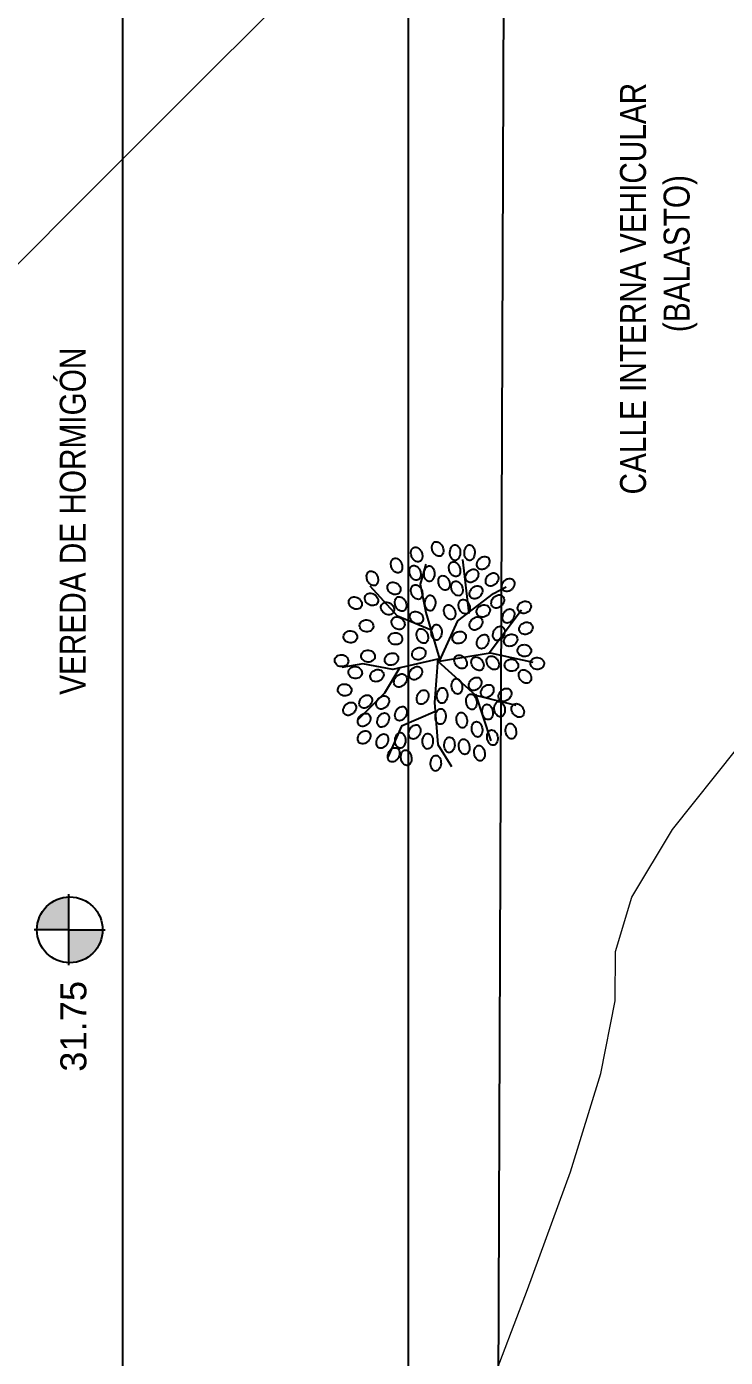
# Model space of a CAD drawing. Header units: inches. Extents: x 203 to 1065, y -1127 to 921.
# Drawn here: x 761.65 to 775.1, y 699.6 to 725.21 of the extents above; entities that cross this region are included whole.
import ezdxf

# ---------------------------------------------------------------- set-up
doc = ezdxf.new("R2010")
doc.units = ezdxf.units.IN
doc.header["$MEASUREMENT"] = 0
doc.header["$PDMODE"] = 35
for name, color, linetype in [('calle', 3, 'Continuous'), ('COTAS', 7, 'Continuous'), ('CURVAS', 32, 'Continuous'), ('Vegetación', 102, 'Continuous')]:
    doc.layers.add(name, color=color, linetype=linetype)
doc.styles.add('COVINFUNSAN', font='arial.ttf', dxfattribs={"height": 0.5})
doc.styles.add('TECHNICLITE', font='techl___.ttf')
doc.dimstyles.new('1-100', dxfattribs={"dimscale": 0, "dimtxt": 0.09, "dimasz": 0.03, "dimexe": 0.12, "dimexo": 0.2, "dimgap": 0.005, "dimtad": 3, "dimzin": 0, "dimdsep": 46, "dimtxsty": 'TECHNICLITE', "dimblk1": 'COTA', "dimblk2": 'COTA', "dimsah": 1, "dimcen": 2.5, "dimse1": 1, "dimse2": 1, "dimclrd": 7, "dimclre": 7, "dimclrt": 7, "dimadec": 0, "dimazin": 0, "dimtfac": 1, "dimtdec": 6, "dimtmove": 2, "dimatfit": 3, "dimldrblk": 'COTA', "dimfxl": 1, "dimtolj": 1, "dimtzin": 0, "dimarcsym": 0})

# ---------------------------------------------------------------- blocks, each defined once
blk = doc.blocks.new('RB31')
for points in [[(-0.0332, 0.4465, 0.124565), (-0.0243, 0.4435, 0.105746), (-0.0134, 0.445, 0.086824), (-0.0035, 0.4507, 0.076963), (0.0051, 0.4604, 0.076963), (0.0103, 0.4721, 0.086824), (0.0113, 0.4835, 0.105746), (0.0081, 0.4941, 0.124565), (0.0016, 0.5009, 0.124565), (-0.0073, 0.5039, 0.105746), (-0.0182, 0.5024, 0.086824), (-0.0281, 0.4967, 0.076963), (-0.0366, 0.4871, 0.076963), (-0.0419, 0.4753, 0.086824), (-0.0429, 0.4639, 0.105746), (-0.0397, 0.4534, 0.124565)], [(-0.2034, 0.3982, 0.124565), (-0.2004, 0.4072, 0.105746), (-0.2019, 0.4181, 0.086824), (-0.2076, 0.428, 0.076963), (-0.2173, 0.4365, 0.076963), (-0.229, 0.4417, 0.086824), (-0.2404, 0.4427, 0.105746), (-0.251, 0.4395, 0.124565), (-0.2578, 0.4331, 0.124565), (-0.2608, 0.4242, 0.105746), (-0.2593, 0.4132, 0.086824), (-0.2536, 0.4033, 0.076963), (-0.244, 0.3948, 0.076963), (-0.2322, 0.3896, 0.086824), (-0.2208, 0.3886, 0.105746), (-0.2103, 0.3918, 0.124565)], [(-0.1644, 0.4265, 0.124565), (-0.1555, 0.4293, 0.105746), (-0.1475, 0.437, 0.086824), (-0.1428, 0.4474, 0.076963), (-0.1416, 0.4602, 0.076963), (-0.1443, 0.4728, 0.086824), (-0.1502, 0.4826, 0.105746), (-0.159, 0.4892, 0.124565), (-0.1682, 0.491, 0.124565), (-0.1772, 0.4882, 0.105746), (-0.1851, 0.4805, 0.086824), (-0.1898, 0.4701, 0.076963), (-0.191, 0.4573, 0.076963), (-0.1883, 0.4447, 0.086824), (-0.1825, 0.4349, 0.105746), (-0.1737, 0.4282, 0.124565)], [(-0.0961, 0.4265, 0.124565), (-0.0871, 0.4293, 0.105746), (-0.0792, 0.437, 0.086824), (-0.0745, 0.4474, 0.076963), (-0.0733, 0.4602, 0.076963), (-0.076, 0.4728, 0.086824), (-0.0818, 0.4826, 0.105746), (-0.0906, 0.4892, 0.124565), (-0.0999, 0.491, 0.124565), (-0.1088, 0.4882, 0.105746), (-0.1168, 0.4805, 0.086824), (-0.1215, 0.4701, 0.076963), (-0.1227, 0.4573, 0.076963), (-0.12, 0.4447, 0.086824), (-0.1141, 0.4349, 0.105746), (-0.1053, 0.4282, 0.124565)], [(0.0655, 0.4237, 0.124565), (0.0744, 0.4207, 0.105746), (0.0853, 0.4222, 0.086824), (0.0952, 0.4279, 0.076963), (0.1038, 0.4376, 0.076963), (0.109, 0.4494, 0.086824), (0.11, 0.4607, 0.105746), (0.1068, 0.4713, 0.124565), (0.1003, 0.4782, 0.124565), (0.0914, 0.4811, 0.105746), (0.0805, 0.4796, 0.086824), (0.0706, 0.4739, 0.076963), (0.0621, 0.4643, 0.076963), (0.0569, 0.4525, 0.086824), (0.0558, 0.4411, 0.105746), (0.059, 0.4306, 0.124565)], [(-0.1503, 0.3451, 0.124565), (-0.1473, 0.354, 0.105746), (-0.1488, 0.3649, 0.086824), (-0.1545, 0.3748, 0.076963), (-0.1641, 0.3833, 0.076963), (-0.1759, 0.3885, 0.086824), (-0.1873, 0.3896, 0.105746), (-0.1978, 0.3864, 0.124565), (-0.2047, 0.3799, 0.124565), (-0.2077, 0.371, 0.105746), (-0.2062, 0.3601, 0.086824), (-0.2005, 0.3502, 0.076963), (-0.1908, 0.3416, 0.076963), (-0.1791, 0.3364, 0.086824), (-0.1677, 0.3354, 0.105746), (-0.1571, 0.3386, 0.124565)], [(-0.1129, 0.3629, 0.124565), (-0.104, 0.36, 0.105746), (-0.0931, 0.3615, 0.086824), (-0.0832, 0.3672, 0.076963), (-0.0747, 0.3768, 0.076963), (-0.0695, 0.3886, 0.086824), (-0.0684, 0.4, 0.105746), (-0.0717, 0.4105, 0.124565), (-0.0781, 0.4174, 0.124565), (-0.087, 0.4204, 0.105746), (-0.0979, 0.4189, 0.086824), (-0.1079, 0.4132, 0.076963), (-0.1164, 0.4035, 0.076963), (-0.1216, 0.3917, 0.086824), (-0.1226, 0.3804, 0.105746), (-0.1194, 0.3698, 0.124565)], [(0.0254, 0.3391, 0.124565), (0.0344, 0.342, 0.105746), (0.0423, 0.3496, 0.086824), (0.047, 0.36, 0.076963), (0.0482, 0.3728, 0.076963), (0.0455, 0.3854, 0.086824), (0.0396, 0.3952, 0.105746), (0.0308, 0.4019, 0.124565), (0.0216, 0.4037, 0.124565), (0.0126, 0.4008, 0.105746), (0.0047, 0.3932, 0.086824), (0, 0.3827, 0.076963), (-0.0012, 0.3699, 0.076963), (0.0015, 0.3573, 0.086824), (0.0074, 0.3475, 0.105746), (0.0162, 0.3409, 0.124565)], [(0.0731, 0.3478, 0.124565), (0.082, 0.3448, 0.105746), (0.0929, 0.3463, 0.086824), (0.1028, 0.352, 0.076963), (0.1113, 0.3616, 0.076963), (0.1166, 0.3734, 0.086824), (0.1176, 0.3848, 0.105746), (0.1144, 0.3953, 0.124565), (0.1079, 0.4022, 0.124565), (0.099, 0.4052, 0.105746), (0.0881, 0.4037, 0.086824), (0.0782, 0.398, 0.076963), (0.0696, 0.3883, 0.076963), (0.0644, 0.3766, 0.086824), (0.0634, 0.3652, 0.105746), (0.0666, 0.3546, 0.124565)], [(0.1604, 0.3781, 0.124565), (0.1693, 0.3752, 0.105746), (0.1802, 0.3767, 0.086824), (0.1901, 0.3824, 0.076963), (0.1987, 0.392, 0.076963), (0.2039, 0.4038, 0.086824), (0.2049, 0.4152, 0.105746), (0.2017, 0.4257, 0.124565), (0.1952, 0.4326, 0.124565), (0.1863, 0.4356, 0.105746), (0.1754, 0.4341, 0.086824), (0.1655, 0.4284, 0.076963), (0.157, 0.4187, 0.076963), (0.1518, 0.4069, 0.086824), (0.1507, 0.3956, 0.105746), (0.1539, 0.385, 0.124565)], [(-0.3211, 0.3071, 0.124565), (-0.3181, 0.316, 0.105746), (-0.3196, 0.3269, 0.086824), (-0.3253, 0.3368, 0.076963), (-0.335, 0.3454, 0.076963), (-0.3467, 0.3506, 0.086824), (-0.3581, 0.3516, 0.105746), (-0.3687, 0.3484, 0.124565), (-0.3755, 0.3419, 0.124565), (-0.3785, 0.333, 0.105746), (-0.377, 0.3221, 0.086824), (-0.3713, 0.3122, 0.076963), (-0.3617, 0.3037, 0.076963), (-0.3499, 0.2985, 0.086824), (-0.3385, 0.2974, 0.105746), (-0.3279, 0.3006, 0.124565)], [(-0.2452, 0.3299, 0.124565), (-0.2422, 0.3388, 0.105746), (-0.2437, 0.3497, 0.086824), (-0.2494, 0.3596, 0.076963), (-0.259, 0.3682, 0.076963), (-0.2708, 0.3734, 0.086824), (-0.2822, 0.3744, 0.105746), (-0.2927, 0.3712, 0.124565), (-0.2996, 0.3647, 0.124565), (-0.3026, 0.3558, 0.105746), (-0.3011, 0.3449, 0.086824), (-0.2954, 0.335, 0.076963), (-0.2857, 0.3264, 0.076963), (-0.274, 0.3212, 0.086824), (-0.2626, 0.3202, 0.105746), (-0.252, 0.3234, 0.124565)], [(-0.1243, 0.2832, 0.124565), (-0.1154, 0.2802, 0.105746), (-0.1045, 0.2817, 0.086824), (-0.0946, 0.2874, 0.076963), (-0.0861, 0.2971, 0.076963), (-0.0809, 0.3088, 0.086824), (-0.0798, 0.3202, 0.105746), (-0.083, 0.3308, 0.124565), (-0.0895, 0.3376, 0.124565), (-0.0984, 0.3406, 0.105746), (-0.1093, 0.3391, 0.086824), (-0.1192, 0.3334, 0.076963), (-0.1278, 0.3238, 0.076963), (-0.133, 0.312, 0.086824), (-0.134, 0.3006, 0.105746), (-0.1308, 0.29, 0.124565)], [(-0.0636, 0.306, 0.124565), (-0.0547, 0.303, 0.105746), (-0.0437, 0.3045, 0.086824), (-0.0338, 0.3102, 0.076963), (-0.0253, 0.3198, 0.076963), (-0.0201, 0.3316, 0.086824), (-0.0191, 0.343, 0.105746), (-0.0223, 0.3536, 0.124565), (-0.0287, 0.3604, 0.124565), (-0.0377, 0.3634, 0.105746), (-0.0486, 0.3619, 0.086824), (-0.0585, 0.3562, 0.076963), (-0.067, 0.3465, 0.076963), (-0.0722, 0.3348, 0.086824), (-0.0732, 0.3234, 0.105746), (-0.07, 0.3128, 0.124565)], [(0.1598, 0.2988, 0.124565), (0.1653, 0.2911, 0.105746), (0.175, 0.2859, 0.086824), (0.1864, 0.2847, 0.076963), (0.1989, 0.2875, 0.076963), (0.2101, 0.2939, 0.086824), (0.2176, 0.3026, 0.105746), (0.2212, 0.313, 0.124565), (0.22, 0.3223, 0.124565), (0.2146, 0.33, 0.105746), (0.2048, 0.3352, 0.086824), (0.1935, 0.3364, 0.076963), (0.1809, 0.3336, 0.076963), (0.1698, 0.3271, 0.086824), (0.1623, 0.3185, 0.105746), (0.1586, 0.3081, 0.124565)], [(0.2743, 0.325, 0.124565), (0.2832, 0.322, 0.105746), (0.2941, 0.3235, 0.086824), (0.304, 0.3292, 0.076963), (0.3126, 0.3388, 0.076963), (0.3178, 0.3506, 0.086824), (0.3188, 0.362, 0.105746), (0.3156, 0.3725, 0.124565), (0.3091, 0.3794, 0.124565), (0.3002, 0.3824, 0.105746), (0.2893, 0.3809, 0.086824), (0.2794, 0.3752, 0.076963), (0.2708, 0.3655, 0.076963), (0.2656, 0.3538, 0.086824), (0.2646, 0.3424, 0.105746), (0.2678, 0.3318, 0.124565)], [(-0.2717, 0.2387, 0.124565), (-0.2688, 0.2476, 0.105746), (-0.2703, 0.2586, 0.086824), (-0.276, 0.2685, 0.076963), (-0.2856, 0.277, 0.076963), (-0.2974, 0.2822, 0.086824), (-0.3088, 0.2832, 0.105746), (-0.3193, 0.28, 0.124565), (-0.3262, 0.2736, 0.124565), (-0.3292, 0.2647, 0.105746), (-0.3276, 0.2537, 0.086824), (-0.322, 0.2438, 0.076963), (-0.3123, 0.2353, 0.076963), (-0.3005, 0.2301, 0.086824), (-0.2891, 0.2291, 0.105746), (-0.2786, 0.2323, 0.124565)], [(-0.1692, 0.2767, 0.124565), (-0.1663, 0.2856, 0.105746), (-0.1678, 0.2965, 0.086824), (-0.1735, 0.3065, 0.076963), (-0.1831, 0.315, 0.076963), (-0.1949, 0.3202, 0.086824), (-0.2063, 0.3212, 0.105746), (-0.2168, 0.318, 0.124565), (-0.2237, 0.3116, 0.124565), (-0.2267, 0.3026, 0.105746), (-0.2251, 0.2917, 0.086824), (-0.2195, 0.2818, 0.076963), (-0.2098, 0.2733, 0.076963), (-0.198, 0.2681, 0.086824), (-0.1867, 0.2671, 0.105746), (-0.1761, 0.2703, 0.124565)], [(0.0216, 0.2176, 0.124565), (0.0306, 0.2204, 0.105746), (0.0385, 0.2281, 0.086824), (0.0432, 0.2385, 0.076963), (0.0444, 0.2513, 0.076963), (0.0417, 0.2639, 0.086824), (0.0358, 0.2737, 0.105746), (0.027, 0.2803, 0.124565), (0.0178, 0.2821, 0.124565), (0.0088, 0.2793, 0.105746), (0.0009, 0.2716, 0.086824), (-0.0038, 0.2612, 0.076963), (-0.005, 0.2484, 0.076963), (-0.0023, 0.2358, 0.086824), (0.0036, 0.226, 0.105746), (0.0124, 0.2193, 0.124565)], [(0.0655, 0.268, 0.124565), (0.0744, 0.265, 0.105746), (0.0853, 0.2665, 0.086824), (0.0952, 0.2722, 0.076963), (0.1038, 0.2819, 0.076963), (0.109, 0.2936, 0.086824), (0.11, 0.305, 0.105746), (0.1068, 0.3156, 0.124565), (0.1003, 0.3224, 0.124565), (0.0914, 0.3254, 0.105746), (0.0805, 0.3239, 0.086824), (0.0706, 0.3182, 0.076963), (0.0621, 0.3086, 0.076963), (0.0569, 0.2968, 0.086824), (0.0558, 0.2854, 0.105746), (0.059, 0.2749, 0.124565)], [(0.1414, 0.2186, 0.124565), (0.1503, 0.2156, 0.105746), (0.1612, 0.2171, 0.086824), (0.1712, 0.2228, 0.076963), (0.1797, 0.2325, 0.076963), (0.1849, 0.2443, 0.086824), (0.1859, 0.2556, 0.105746), (0.1827, 0.2662, 0.124565), (0.1763, 0.2731, 0.124565), (0.1673, 0.276, 0.105746), (0.1564, 0.2745, 0.086824), (0.1465, 0.2688, 0.076963), (0.138, 0.2592, 0.076963), (0.1328, 0.2474, 0.086824), (0.1318, 0.236, 0.105746), (0.135, 0.2255, 0.124565)], [(0.2661, 0.2532, 0.124565), (0.2716, 0.2455, 0.105746), (0.2813, 0.2403, 0.086824), (0.2927, 0.2391, 0.076963), (0.3052, 0.2419, 0.076963), (0.3164, 0.2484, 0.086824), (0.3239, 0.257, 0.105746), (0.3275, 0.2674, 0.124565), (0.3263, 0.2767, 0.124565), (0.3208, 0.2844, 0.105746), (0.3111, 0.2896, 0.086824), (0.2998, 0.2908, 0.076963), (0.2872, 0.288, 0.076963), (0.2761, 0.2815, 0.086824), (0.2686, 0.2729, 0.105746), (0.2649, 0.2625, 0.124565)], [(-0.3932, 0.2239, 0.124565), (-0.3931, 0.2333, 0.105746), (-0.3979, 0.2432, 0.086824), (-0.4064, 0.2509, 0.076963), (-0.4182, 0.256, 0.076963), (-0.431, 0.2573, 0.086824), (-0.4422, 0.2548, 0.105746), (-0.4512, 0.2485, 0.124565), (-0.4557, 0.2402, 0.124565), (-0.4558, 0.2308, 0.105746), (-0.451, 0.2209, 0.086824), (-0.4425, 0.2132, 0.076963), (-0.4307, 0.2081, 0.076963), (-0.4179, 0.2068, 0.086824), (-0.4068, 0.2094, 0.105746), (-0.3977, 0.2157, 0.124565)], [(-0.3292, 0.171, 0.124565), (-0.3236, 0.1786, 0.105746), (-0.3217, 0.1895, 0.086824), (-0.324, 0.2007, 0.076963), (-0.3306, 0.2117, 0.076963), (-0.3402, 0.2203, 0.086824), (-0.3507, 0.2248, 0.105746), (-0.3617, 0.225, 0.124565), (-0.3702, 0.221, 0.124565), (-0.3758, 0.2135, 0.105746), (-0.3778, 0.2026, 0.086824), (-0.3754, 0.1914, 0.076963), (-0.3689, 0.1803, 0.076963), (-0.3593, 0.1717, 0.086824), (-0.3488, 0.1673, 0.105746), (-0.3377, 0.167, 0.124565)], [(-0.1996, 0.2087, 0.124565), (-0.1995, 0.2181, 0.105746), (-0.2043, 0.228, 0.086824), (-0.2128, 0.2357, 0.076963), (-0.2246, 0.2408, 0.076963), (-0.2374, 0.2421, 0.086824), (-0.2485, 0.2396, 0.105746), (-0.2576, 0.2333, 0.124565), (-0.2621, 0.225, 0.124565), (-0.2622, 0.2156, 0.105746), (-0.2574, 0.2057, 0.086824), (-0.2489, 0.198, 0.076963), (-0.2371, 0.1929, 0.076963), (-0.2243, 0.1916, 0.086824), (-0.2132, 0.1942, 0.105746), (-0.2041, 0.2005, 0.124565)], [(-0.1585, 0.2072, 0.124565), (-0.1496, 0.2043, 0.105746), (-0.1387, 0.2058, 0.086824), (-0.1287, 0.2114, 0.076963), (-0.1202, 0.2211, 0.076963), (-0.115, 0.2329, 0.086824), (-0.114, 0.2443, 0.105746), (-0.1172, 0.2548, 0.124565), (-0.1236, 0.2617, 0.124565), (-0.1326, 0.2646, 0.105746), (-0.1435, 0.2631, 0.086824), (-0.1534, 0.2574, 0.076963), (-0.1619, 0.2478, 0.076963), (-0.1671, 0.236, 0.086824), (-0.1681, 0.2246, 0.105746), (-0.1649, 0.2141, 0.124565)], [(-0.0902, 0.1844, 0.124565), (-0.0812, 0.1815, 0.105746), (-0.0703, 0.183, 0.086824), (-0.0604, 0.1887, 0.076963), (-0.0519, 0.1983, 0.076963), (-0.0467, 0.2101, 0.086824), (-0.0457, 0.2215, 0.105746), (-0.0489, 0.232, 0.124565), (-0.0553, 0.2389, 0.124565), (-0.0642, 0.2419, 0.105746), (-0.0752, 0.2403, 0.086824), (-0.0851, 0.2347, 0.076963), (-0.0936, 0.225, 0.076963), (-0.0988, 0.2132, 0.086824), (-0.0998, 0.2018, 0.105746), (-0.0966, 0.1913, 0.124565)], [(0.1902, 0.2152, 0.124565), (0.1957, 0.2075, 0.105746), (0.2054, 0.2023, 0.086824), (0.2167, 0.2011, 0.076963), (0.2293, 0.2039, 0.076963), (0.2404, 0.2104, 0.086824), (0.248, 0.219, 0.105746), (0.2516, 0.2294, 0.124565), (0.2504, 0.2387, 0.124565), (0.2449, 0.2464, 0.105746), (0.2352, 0.2516, 0.086824), (0.2238, 0.2528, 0.076963), (0.2113, 0.25, 0.076963), (0.2001, 0.2436, 0.086824), (0.1926, 0.2349, 0.105746), (0.189, 0.2245, 0.124565)], [(0.342, 0.238, 0.124565), (0.3475, 0.2303, 0.105746), (0.3572, 0.2251, 0.086824), (0.3686, 0.2239, 0.076963), (0.3812, 0.2267, 0.076963), (0.3923, 0.2332, 0.086824), (0.3998, 0.2418, 0.105746), (0.4034, 0.2522, 0.124565), (0.4022, 0.2615, 0.124565), (0.3968, 0.2692, 0.105746), (0.387, 0.2744, 0.086824), (0.3757, 0.2756, 0.076963), (0.3631, 0.2728, 0.076963), (0.352, 0.2663, 0.086824), (0.3445, 0.2577, 0.105746), (0.3409, 0.2473, 0.124565)], [(-0.4008, 0.1365, 0.124565), (-0.4007, 0.146, 0.105746), (-0.4055, 0.1559, 0.086824), (-0.414, 0.1636, 0.076963), (-0.4258, 0.1687, 0.076963), (-0.4386, 0.17, 0.086824), (-0.4497, 0.1674, 0.105746), (-0.4588, 0.1611, 0.124565), (-0.4633, 0.1529, 0.124565), (-0.4634, 0.1435, 0.105746), (-0.4586, 0.1335, 0.086824), (-0.4501, 0.1259, 0.076963), (-0.4383, 0.1208, 0.076963), (-0.4255, 0.1194, 0.086824), (-0.4144, 0.122, 0.105746), (-0.4053, 0.1283, 0.124565)], [(-0.1692, 0.1476, 0.124565), (-0.1663, 0.1565, 0.105746), (-0.1678, 0.1674, 0.086824), (-0.1735, 0.1773, 0.076963), (-0.1831, 0.1858, 0.076963), (-0.1949, 0.191, 0.086824), (-0.2063, 0.1921, 0.105746), (-0.2168, 0.1889, 0.124565), (-0.2237, 0.1824, 0.124565), (-0.2267, 0.1735, 0.105746), (-0.2251, 0.1626, 0.086824), (-0.2195, 0.1527, 0.076963), (-0.2098, 0.1441, 0.076963), (-0.198, 0.1389, 0.086824), (-0.1867, 0.1379, 0.105746), (-0.1761, 0.1411, 0.124565)], [(0.0535, 0.1772, 0.124565), (0.059, 0.1696, 0.105746), (0.0687, 0.1644, 0.086824), (0.0801, 0.1631, 0.076963), (0.0926, 0.1659, 0.076963), (0.1038, 0.1724, 0.086824), (0.1113, 0.181, 0.105746), (0.1149, 0.1914, 0.124565), (0.1137, 0.2008, 0.124565), (0.1083, 0.2084, 0.105746), (0.0985, 0.2136, 0.086824), (0.0872, 0.2148, 0.076963), (0.0746, 0.212, 0.076963), (0.0635, 0.2056, 0.086824), (0.056, 0.197, 0.105746), (0.0524, 0.1865, 0.124565)], [(0.1408, 0.1544, 0.124565), (0.1463, 0.1468, 0.105746), (0.156, 0.1416, 0.086824), (0.1674, 0.1403, 0.076963), (0.18, 0.1431, 0.076963), (0.1911, 0.1496, 0.086824), (0.1986, 0.1582, 0.105746), (0.2022, 0.1686, 0.124565), (0.201, 0.178, 0.124565), (0.1956, 0.1856, 0.105746), (0.1858, 0.1908, 0.086824), (0.1745, 0.1921, 0.076963), (0.1619, 0.1893, 0.076963), (0.1508, 0.1828, 0.086824), (0.1433, 0.1742, 0.105746), (0.1397, 0.1638, 0.124565)], [(0.2873, 0.1531, 0.124565), (0.2902, 0.1441, 0.105746), (0.2978, 0.1362, 0.086824), (0.3082, 0.1315, 0.076963), (0.3211, 0.1303, 0.076963), (0.3336, 0.133, 0.086824), (0.3435, 0.1388, 0.105746), (0.3501, 0.1476, 0.124565), (0.3519, 0.1569, 0.124565), (0.349, 0.1658, 0.105746), (0.3414, 0.1738, 0.086824), (0.331, 0.1785, 0.076963), (0.3182, 0.1797, 0.076963), (0.3056, 0.177, 0.086824), (0.2958, 0.1711, 0.105746), (0.2891, 0.1623, 0.124565)], [(-0.3287, 0.0872, 0.124565), (-0.3286, 0.0966, 0.105746), (-0.3334, 0.1065, 0.086824), (-0.3419, 0.1142, 0.076963), (-0.3537, 0.1193, 0.076963), (-0.3665, 0.1206, 0.086824), (-0.3776, 0.1181, 0.105746), (-0.3867, 0.1117, 0.124565), (-0.3912, 0.1035, 0.124565), (-0.3913, 0.0941, 0.105746), (-0.3865, 0.0842, 0.086824), (-0.378, 0.0765, 0.076963), (-0.3662, 0.0714, 0.076963), (-0.3534, 0.0701, 0.086824), (-0.3422, 0.0726, 0.105746), (-0.3332, 0.0789, 0.124565)], [(-0.2837, 0.0989, 0.124565), (-0.2781, 0.1064, 0.105746), (-0.2761, 0.1173, 0.086824), (-0.2785, 0.1285, 0.076963), (-0.285, 0.1396, 0.076963), (-0.2946, 0.1482, 0.086824), (-0.3051, 0.1526, 0.105746), (-0.3162, 0.1529, 0.124565), (-0.3247, 0.1489, 0.124565), (-0.3303, 0.1413, 0.105746), (-0.3322, 0.1304, 0.086824), (-0.3299, 0.1192, 0.076963), (-0.3233, 0.1082, 0.076963), (-0.3137, 0.0996, 0.086824), (-0.3032, 0.0951, 0.105746), (-0.2922, 0.0949, 0.124565)], [(-0.2077, 0.0647, 0.124565), (-0.2022, 0.0723, 0.105746), (-0.2002, 0.0831, 0.086824), (-0.2026, 0.0943, 0.076963), (-0.2091, 0.1054, 0.076963), (-0.2187, 0.114, 0.086824), (-0.2292, 0.1185, 0.105746), (-0.2402, 0.1187, 0.124565), (-0.2487, 0.1147, 0.124565), (-0.2543, 0.1071, 0.105746), (-0.2563, 0.0962, 0.086824), (-0.2539, 0.0851, 0.076963), (-0.2474, 0.074, 0.076963), (-0.2378, 0.0654, 0.086824), (-0.2273, 0.0609, 0.105746), (-0.2163, 0.0607, 0.124565)], [(-0.0857, 0.0986, 0.124565), (-0.0856, 0.108, 0.105746), (-0.0904, 0.1179, 0.086824), (-0.0989, 0.1256, 0.076963), (-0.1107, 0.1307, 0.076963), (-0.1235, 0.132, 0.086824), (-0.1347, 0.1294, 0.105746), (-0.1437, 0.1231, 0.124565), (-0.1482, 0.1149, 0.124565), (-0.1483, 0.1055, 0.105746), (-0.1435, 0.0956, 0.086824), (-0.135, 0.0879, 0.076963), (-0.1232, 0.0828, 0.076963), (-0.1104, 0.0815, 0.086824), (-0.0993, 0.084, 0.105746), (-0.0902, 0.0903, 0.124565)], [(-0.0088, 0.096, 0.124565), (0.0002, 0.0989, 0.105746), (0.0081, 0.1065, 0.086824), (0.0128, 0.1169, 0.076963), (0.014, 0.1298, 0.076963), (0.0113, 0.1423, 0.086824), (0.0055, 0.1522, 0.105746), (-0.0033, 0.1588, 0.124565), (-0.0126, 0.1606, 0.124565), (-0.0215, 0.1577, 0.105746), (-0.0295, 0.1501, 0.086824), (-0.0342, 0.1397, 0.076963), (-0.0354, 0.1269, 0.076963), (-0.0327, 0.1143, 0.086824), (-0.0268, 0.1045, 0.105746), (-0.018, 0.0978, 0.124565)], [(0.0389, 0.0857, 0.124565), (0.0478, 0.0827, 0.105746), (0.0588, 0.0842, 0.086824), (0.0687, 0.0899, 0.076963), (0.0772, 0.0996, 0.076963), (0.0824, 0.1113, 0.086824), (0.0834, 0.1227, 0.105746), (0.0802, 0.1333, 0.124565), (0.0738, 0.1401, 0.124565), (0.0648, 0.1431, 0.105746), (0.0539, 0.1416, 0.086824), (0.044, 0.1359, 0.076963), (0.0355, 0.1263, 0.076963), (0.0303, 0.1145, 0.086824), (0.0293, 0.1031, 0.105746), (0.0325, 0.0925, 0.124565)], [(0.1507, 0.0999, 0.124565), (0.1535, 0.0909, 0.105746), (0.1612, 0.083, 0.086824), (0.1716, 0.0783, 0.076963), (0.1844, 0.0771, 0.076963), (0.197, 0.0798, 0.086824), (0.2068, 0.0857, 0.105746), (0.2134, 0.0945, 0.124565), (0.2152, 0.1037, 0.124565), (0.2124, 0.1127, 0.105746), (0.2047, 0.1206, 0.086824), (0.1943, 0.1253, 0.076963), (0.1815, 0.1265, 0.076963), (0.1689, 0.1238, 0.086824), (0.1591, 0.1179, 0.105746), (0.1524, 0.1091, 0.124565)], [(0.3633, 0.1075, 0.124565), (0.3661, 0.0985, 0.105746), (0.3737, 0.0906, 0.086824), (0.3842, 0.0859, 0.076963), (0.397, 0.0847, 0.076963), (0.4096, 0.0874, 0.086824), (0.4194, 0.0933, 0.105746), (0.426, 0.1021, 0.124565), (0.4278, 0.1113, 0.124565), (0.425, 0.1203, 0.105746), (0.4173, 0.1282, 0.086824), (0.4069, 0.1329, 0.076963), (0.3941, 0.1341, 0.076963), (0.3815, 0.1314, 0.086824), (0.3717, 0.1255, 0.105746), (0.365, 0.1167, 0.124565)], [(-0.3922, 0.0543, 0.124565), (-0.395, 0.0633, 0.105746), (-0.4027, 0.0712, 0.086824), (-0.4131, 0.0759, 0.076963), (-0.4259, 0.0771, 0.076963), (-0.4385, 0.0744, 0.086824), (-0.4483, 0.0686, 0.105746), (-0.455, 0.0598, 0.124565), (-0.4567, 0.0505, 0.124565), (-0.4539, 0.0416, 0.105746), (-0.4462, 0.0336, 0.086824), (-0.4358, 0.0289, 0.076963), (-0.423, 0.0277, 0.076963), (-0.4104, 0.0304, 0.086824), (-0.4006, 0.0363, 0.105746), (-0.394, 0.0451, 0.124565)], [(0.0416, 0.0481, 0.124565), (0.0415, 0.0387, 0.105746), (0.0463, 0.0287, 0.086824), (0.0548, 0.0211, 0.076963), (0.0666, 0.0159, 0.076963), (0.0794, 0.0146, 0.086824), (0.0906, 0.0172, 0.105746), (0.0996, 0.0235, 0.124565), (0.1041, 0.0317, 0.124565), (0.1042, 0.0411, 0.105746), (0.0994, 0.0511, 0.086824), (0.0909, 0.0587, 0.076963), (0.0791, 0.0639, 0.076963), (0.0663, 0.0652, 0.086824), (0.0552, 0.0626, 0.105746), (0.0461, 0.0563, 0.124565)], [(-0.4529, 0.0012, 0.124565), (-0.4558, 0.0101, 0.105746), (-0.4634, 0.0181, 0.086824), (-0.4738, 0.0228, 0.076963), (-0.4866, 0.024, 0.076963), (-0.4992, 0.0213, 0.086824), (-0.509, 0.0154, 0.105746), (-0.5157, 0.0066, 0.124565), (-0.5175, -0.0026, 0.124565), (-0.5146, -0.0116, 0.105746), (-0.507, -0.0196, 0.086824), (-0.4966, -0.0242, 0.076963), (-0.4837, -0.0255, 0.076963), (-0.4712, -0.0228, 0.086824), (-0.4613, -0.0169, 0.105746), (-0.4547, -0.0081, 0.124565)], [(-0.3314, -0.0064, 0.124565), (-0.3343, 0.0025, 0.105746), (-0.3419, 0.0105, 0.086824), (-0.3524, 0.0152, 0.076963), (-0.3652, 0.0164, 0.076963), (-0.3778, 0.0137, 0.086824), (-0.3876, 0.0078, 0.105746), (-0.3942, -0.001, 0.124565), (-0.396, -0.0102, 0.124565), (-0.3931, -0.0192, 0.105746), (-0.3855, -0.0272, 0.086824), (-0.3751, -0.0318, 0.076963), (-0.3623, -0.0331, 0.076963), (-0.3497, -0.0303, 0.086824), (-0.3399, -0.0245, 0.105746), (-0.3332, -0.0157, 0.124565)], [(-0.2507, 0.0224, 0.124565), (-0.2583, 0.028, 0.105746), (-0.2692, 0.0299, 0.086824), (-0.2804, 0.0276, 0.076963), (-0.2914, 0.0211, 0.076963), (-0.3, 0.0115, 0.086824), (-0.3045, 0.0009, 0.105746), (-0.3047, -0.0101, 0.124565), (-0.3007, -0.0186, 0.124565), (-0.2932, -0.0242, 0.105746), (-0.2823, -0.0261, 0.086824), (-0.2711, -0.0238, 0.076963), (-0.26, -0.0172, 0.076963), (-0.2514, -0.0076, 0.086824), (-0.247, 0.0029, 0.105746), (-0.2467, 0.0139, 0.124565)], [(-0.1786, 0.0186, 0.124565), (-0.1862, 0.0242, 0.105746), (-0.197, 0.0261, 0.086824), (-0.2082, 0.0238, 0.076963), (-0.2193, 0.0173, 0.076963), (-0.2279, 0.0077, 0.086824), (-0.2324, -0.0028, 0.105746), (-0.2326, -0.0139, 0.124565), (-0.2286, -0.0224, 0.124565), (-0.221, -0.028, 0.105746), (-0.2102, -0.0299, 0.086824), (-0.199, -0.0276, 0.076963), (-0.1879, -0.021, 0.076963), (-0.1793, -0.0114, 0.086824), (-0.1748, -0.0009, 0.105746), (-0.1746, 0.0101, 0.124565)], [(-0.0989, 0.0262, 0.124565), (-0.1065, 0.0318, 0.105746), (-0.1173, 0.0337, 0.086824), (-0.1285, 0.0314, 0.076963), (-0.1396, 0.0249, 0.076963), (-0.1482, 0.0153, 0.086824), (-0.1527, 0.0047, 0.105746), (-0.1529, -0.0063, 0.124565), (-0.1489, -0.0148, 0.124565), (-0.1413, -0.0204, 0.105746), (-0.1305, -0.0223, 0.086824), (-0.1193, -0.02, 0.076963), (-0.1082, -0.0134, 0.076963), (-0.0996, -0.0038, 0.086824), (-0.0951, 0.0067, 0.105746), (-0.0949, 0.0177, 0.124565)], [(0.1707, 0.0253, 0.124565), (0.1706, 0.0159, 0.105746), (0.1754, 0.0059, 0.086824), (0.1839, -0.0017, 0.076963), (0.1957, -0.0068, 0.076963), (0.2085, -0.0082, 0.086824), (0.2196, -0.0056, 0.105746), (0.2287, 0.0007, 0.124565), (0.2332, 0.0089, 0.124565), (0.2333, 0.0184, 0.105746), (0.2285, 0.0283, 0.086824), (0.22, 0.0359, 0.076963), (0.2082, 0.0411, 0.076963), (0.1954, 0.0424, 0.086824), (0.1842, 0.0398, 0.105746), (0.1752, 0.0335, 0.124565)], [(0.2797, 0.0277, 0.124565), (0.2826, 0.0188, 0.105746), (0.2902, 0.0108, 0.086824), (0.3007, 0.0061, 0.076963), (0.3135, 0.0049, 0.076963), (0.3261, 0.0076, 0.086824), (0.3359, 0.0135, 0.105746), (0.3425, 0.0223, 0.124565), (0.3443, 0.0315, 0.124565), (0.3414, 0.0405, 0.105746), (0.3338, 0.0485, 0.086824), (0.3234, 0.0531, 0.076963), (0.3106, 0.0544, 0.076963), (0.298, 0.0516, 0.086824), (0.2882, 0.0458, 0.105746), (0.2815, 0.037, 0.124565)], [(0.405, 0.0087, 0.124565), (0.4079, -0.0002, 0.105746), (0.4155, -0.0082, 0.086824), (0.4259, -0.0129, 0.076963), (0.4387, -0.0141, 0.076963), (0.4513, -0.0114, 0.086824), (0.4611, -0.0055, 0.105746), (0.4678, 0.0033, 0.124565), (0.4696, 0.0125, 0.124565), (0.4667, 0.0215, 0.105746), (0.4591, 0.0295, 0.086824), (0.4487, 0.0341, 0.076963), (0.4358, 0.0354, 0.076963), (0.4233, 0.0327, 0.086824), (0.4134, 0.0268, 0.105746), (0.4068, 0.018, 0.124565)], [(-0.4026, -0.0346, 0.124565), (-0.4102, -0.029, 0.105746), (-0.421, -0.027, 0.086824), (-0.4322, -0.0294, 0.076963), (-0.4433, -0.0359, 0.076963), (-0.4519, -0.0455, 0.086824), (-0.4564, -0.056, 0.105746), (-0.4566, -0.0671, 0.124565), (-0.4526, -0.0756, 0.124565), (-0.445, -0.0811, 0.105746), (-0.4342, -0.0831, 0.086824), (-0.423, -0.0807, 0.076963), (-0.4119, -0.0742, 0.076963), (-0.4033, -0.0646, 0.086824), (-0.3988, -0.0541, 0.105746), (-0.3986, -0.0431, 0.124565)], [(0.0606, -0.0237, 0.124565), (0.0576, -0.0326, 0.105746), (0.0591, -0.0436, 0.086824), (0.0648, -0.0535, 0.076963), (0.0745, -0.062, 0.076963), (0.0862, -0.0672, 0.086824), (0.0976, -0.0682, 0.105746), (0.1082, -0.065, 0.124565), (0.115, -0.0586, 0.124565), (0.118, -0.0497, 0.105746), (0.1165, -0.0387, 0.086824), (0.1108, -0.0288, 0.076963), (0.1012, -0.0203, 0.076963), (0.0894, -0.0151, 0.086824), (0.078, -0.0141, 0.105746), (0.0675, -0.0173, 0.124565)], [(0.1327, -0.0541, 0.124565), (0.1297, -0.063, 0.105746), (0.1313, -0.074, 0.086824), (0.1369, -0.0839, 0.076963), (0.1466, -0.0924, 0.076963), (0.1584, -0.0976, 0.086824), (0.1698, -0.0986, 0.105746), (0.1803, -0.0954, 0.124565), (0.1872, -0.089, 0.124565), (0.1901, -0.08, 0.105746), (0.1886, -0.0691, 0.086824), (0.1829, -0.0592, 0.076963), (0.1733, -0.0507, 0.076963), (0.1615, -0.0455, 0.086824), (0.1501, -0.0445, 0.105746), (0.1396, -0.0477, 0.124565)], [(0.239, -0.0431, 0.124565), (0.2389, -0.0525, 0.105746), (0.2437, -0.0624, 0.086824), (0.2522, -0.0701, 0.076963), (0.264, -0.0752, 0.076963), (0.2768, -0.0765, 0.086824), (0.288, -0.074, 0.105746), (0.297, -0.0677, 0.124565), (0.3015, -0.0594, 0.124565), (0.3016, -0.05, 0.105746), (0.2968, -0.0401, 0.086824), (0.2883, -0.0324, 0.076963), (0.2765, -0.0273, 0.076963), (0.2637, -0.026, 0.086824), (0.2526, -0.0285, 0.105746), (0.2435, -0.0349, 0.124565)], [(0.3405, -0.0406, 0.124565), (0.3433, -0.0496, 0.105746), (0.351, -0.0575, 0.086824), (0.3614, -0.0622, 0.076963), (0.3742, -0.0634, 0.076963), (0.3868, -0.0607, 0.086824), (0.3966, -0.0549, 0.105746), (0.4033, -0.0461, 0.124565), (0.405, -0.0368, 0.124565), (0.4022, -0.0279, 0.105746), (0.3945, -0.0199, 0.086824), (0.3841, -0.0152, 0.076963), (0.3713, -0.014, 0.076963), (0.3587, -0.0167, 0.086824), (0.3489, -0.0226, 0.105746), (0.3423, -0.0314, 0.124565)], [(-0.3059, -0.1487, 0.124565), (-0.3029, -0.1398, 0.105746), (-0.3044, -0.1288, 0.086824), (-0.3101, -0.1189, 0.076963), (-0.3198, -0.1104, 0.076963), (-0.3315, -0.1052, 0.086824), (-0.3429, -0.1042, 0.105746), (-0.3535, -0.1074, 0.124565), (-0.3603, -0.1138, 0.124565), (-0.3633, -0.1228, 0.105746), (-0.3618, -0.1337, 0.086824), (-0.3561, -0.1436, 0.076963), (-0.3465, -0.1521, 0.076963), (-0.3347, -0.1573, 0.086824), (-0.3233, -0.1583, 0.105746), (-0.3128, -0.1551, 0.124565)], [(-0.2224, -0.1335, 0.124565), (-0.2194, -0.1246, 0.105746), (-0.2209, -0.1136, 0.086824), (-0.2266, -0.1037, 0.076963), (-0.2363, -0.0952, 0.076963), (-0.248, -0.09, 0.086824), (-0.2594, -0.089, 0.105746), (-0.27, -0.0922, 0.124565), (-0.2768, -0.0986, 0.124565), (-0.2798, -0.1076, 0.105746), (-0.2783, -0.1185, 0.086824), (-0.2726, -0.1284, 0.076963), (-0.263, -0.1369, 0.076963), (-0.2512, -0.1421, 0.086824), (-0.2398, -0.1431, 0.105746), (-0.2292, -0.1399, 0.124565)], [(-0.1654, -0.1031, 0.124565), (-0.1625, -0.0942, 0.105746), (-0.164, -0.0833, 0.086824), (-0.1697, -0.0734, 0.076963), (-0.1793, -0.0648, 0.076963), (-0.1911, -0.0596, 0.086824), (-0.2025, -0.0586, 0.105746), (-0.213, -0.0618, 0.124565), (-0.2199, -0.0683, 0.124565), (-0.2229, -0.0772, 0.105746), (-0.2214, -0.0881, 0.086824), (-0.2157, -0.098, 0.076963), (-0.206, -0.1065, 0.076963), (-0.1942, -0.1117, 0.086824), (-0.1829, -0.1128, 0.105746), (-0.1723, -0.1095, 0.124565)], [(-0.0986, -0.0644, 0.124565), (-0.108, -0.0643, 0.105746), (-0.1179, -0.0691, 0.086824), (-0.1256, -0.0776, 0.076963), (-0.1307, -0.0894, 0.076963), (-0.132, -0.1022, 0.086824), (-0.1294, -0.1133, 0.105746), (-0.1231, -0.1224, 0.124565), (-0.1149, -0.1269, 0.124565), (-0.1055, -0.127, 0.105746), (-0.0956, -0.1222, 0.086824), (-0.0879, -0.1137, 0.076963), (-0.0828, -0.1019, 0.076963), (-0.0815, -0.0891, 0.086824), (-0.084, -0.0779, 0.105746), (-0.0903, -0.0689, 0.124565)], [(-0.0391, -0.1013, 0.124565), (-0.0481, -0.1042, 0.105746), (-0.0561, -0.1118, 0.086824), (-0.0607, -0.1222, 0.076963), (-0.0619, -0.1351, 0.076963), (-0.0592, -0.1476, 0.086824), (-0.0534, -0.1574, 0.105746), (-0.0446, -0.1641, 0.124565), (-0.0353, -0.1659, 0.124565), (-0.0264, -0.163, 0.105746), (-0.0184, -0.1554, 0.086824), (-0.0137, -0.145, 0.076963), (-0.0125, -0.1321, 0.076963), (-0.0152, -0.1196, 0.086824), (-0.0211, -0.1098, 0.105746), (-0.0299, -0.1031, 0.124565)], [(0.3898, -0.1128, 0.124565), (0.3927, -0.1218, 0.105746), (0.4003, -0.1297, 0.086824), (0.4107, -0.1344, 0.076963), (0.4236, -0.1356, 0.076963), (0.4361, -0.1329, 0.086824), (0.446, -0.127, 0.105746), (0.4526, -0.1182, 0.124565), (0.4544, -0.109, 0.124565), (0.4515, -0.1, 0.105746), (0.4439, -0.0921, 0.086824), (0.4335, -0.0874, 0.076963), (0.4207, -0.0862, 0.076963), (0.4081, -0.0889, 0.086824), (0.3983, -0.0948, 0.105746), (0.3916, -0.1036, 0.124565)], [(-0.2998, -0.1593, 0.124565), (-0.3092, -0.1592, 0.105746), (-0.3191, -0.164, 0.086824), (-0.3268, -0.1725, 0.076963), (-0.3319, -0.1843, 0.076963), (-0.3332, -0.1971, 0.086824), (-0.3306, -0.2083, 0.105746), (-0.3243, -0.2173, 0.124565), (-0.3161, -0.2219, 0.124565), (-0.3067, -0.2219, 0.105746), (-0.2968, -0.2171, 0.086824), (-0.2891, -0.2086, 0.076963), (-0.284, -0.1968, 0.076963), (-0.2827, -0.184, 0.086824), (-0.2852, -0.1729, 0.105746), (-0.2915, -0.1638, 0.124565)], [(-0.1669, -0.1289, 0.124565), (-0.1763, -0.1289, 0.105746), (-0.1862, -0.1337, 0.086824), (-0.1939, -0.1421, 0.076963), (-0.199, -0.1539, 0.076963), (-0.2003, -0.1667, 0.086824), (-0.1978, -0.1779, 0.105746), (-0.1915, -0.1869, 0.124565), (-0.1832, -0.1915, 0.124565), (-0.1738, -0.1915, 0.105746), (-0.1639, -0.1867, 0.086824), (-0.1562, -0.1783, 0.076963), (-0.1511, -0.1665, 0.076963), (-0.1498, -0.1536, 0.086824), (-0.1523, -0.1425, 0.105746), (-0.1586, -0.1335, 0.124565)], [(0.0346, -0.1156, 0.124565), (0.029, -0.1231, 0.105746), (0.027, -0.134, 0.086824), (0.0294, -0.1452, 0.076963), (0.0359, -0.1563, 0.076963), (0.0455, -0.1648, 0.086824), (0.056, -0.1693, 0.105746), (0.0671, -0.1695, 0.124565), (0.0756, -0.1655, 0.124565), (0.0812, -0.158, 0.105746), (0.0831, -0.1471, 0.086824), (0.0808, -0.1359, 0.076963), (0.0742, -0.1248, 0.076963), (0.0646, -0.1163, 0.086824), (0.0541, -0.1118, 0.105746), (0.0431, -0.1116, 0.124565)], [(0.2162, -0.1453, 0.124565), (0.2133, -0.1542, 0.105746), (0.2148, -0.1651, 0.086824), (0.2205, -0.175, 0.076963), (0.2301, -0.1835, 0.076963), (0.2419, -0.1887, 0.086824), (0.2533, -0.1898, 0.105746), (0.2638, -0.1866, 0.124565), (0.2707, -0.1801, 0.124565), (0.2737, -0.1712, 0.105746), (0.2722, -0.1603, 0.086824), (0.2665, -0.1504, 0.076963), (0.2568, -0.1418, 0.076963), (0.245, -0.1366, 0.086824), (0.2337, -0.1356, 0.105746), (0.2231, -0.1388, 0.124565)], [(0.296, -0.1415, 0.124565), (0.293, -0.1504, 0.105746), (0.2945, -0.1613, 0.086824), (0.3002, -0.1712, 0.076963), (0.3098, -0.1797, 0.076963), (0.3216, -0.1849, 0.086824), (0.333, -0.186, 0.105746), (0.3435, -0.1828, 0.124565), (0.3504, -0.1763, 0.124565), (0.3534, -0.1674, 0.105746), (0.3519, -0.1565, 0.086824), (0.3462, -0.1466, 0.076963), (0.3365, -0.138, 0.076963), (0.3248, -0.1328, 0.086824), (0.3134, -0.1318, 0.105746), (0.3028, -0.135, 0.124565)], [(0.3719, -0.1718, 0.124565), (0.3689, -0.1808, 0.105746), (0.3704, -0.1917, 0.086824), (0.3761, -0.2016, 0.076963), (0.3858, -0.2101, 0.076963), (0.3975, -0.2153, 0.086824), (0.4089, -0.2163, 0.105746), (0.4195, -0.2131, 0.124565), (0.4263, -0.2067, 0.124565), (0.4293, -0.1978, 0.105746), (0.4278, -0.1869, 0.086824), (0.4221, -0.1769, 0.076963), (0.4125, -0.1684, 0.076963), (0.4007, -0.1632, 0.086824), (0.3893, -0.1622, 0.105746), (0.3787, -0.1654, 0.124565)], [(-0.3684, -0.1751, 0.124565), (-0.376, -0.1695, 0.105746), (-0.3869, -0.1676, 0.086824), (-0.398, -0.1699, 0.076963), (-0.4091, -0.1764, 0.076963), (-0.4177, -0.186, 0.086824), (-0.4222, -0.1966, 0.105746), (-0.4224, -0.2076, 0.124565), (-0.4184, -0.2161, 0.124565), (-0.4108, -0.2217, 0.105746), (-0.4, -0.2236, 0.086824), (-0.3888, -0.2213, 0.076963), (-0.3777, -0.2147, 0.076963), (-0.3691, -0.2051, 0.086824), (-0.3646, -0.1946, 0.105746), (-0.3644, -0.1836, 0.124565)], [(-0.2428, -0.1707, 0.124565), (-0.2522, -0.1706, 0.105746), (-0.2621, -0.1754, 0.086824), (-0.2698, -0.1839, 0.076963), (-0.2749, -0.1957, 0.076963), (-0.2762, -0.2085, 0.086824), (-0.2737, -0.2197, 0.105746), (-0.2674, -0.2287, 0.124565), (-0.2591, -0.2333, 0.124565), (-0.2497, -0.2333, 0.105746), (-0.2398, -0.2285, 0.086824), (-0.2321, -0.22, 0.076963), (-0.227, -0.2082, 0.076963), (-0.2257, -0.1954, 0.086824), (-0.2283, -0.1843, 0.105746), (-0.2346, -0.1752, 0.124565)], [(-0.1213, -0.2049, 0.124565), (-0.1307, -0.2048, 0.105746), (-0.1407, -0.2096, 0.086824), (-0.1483, -0.2181, 0.076963), (-0.1535, -0.2299, 0.076963), (-0.1548, -0.2427, 0.086824), (-0.1522, -0.2539, 0.105746), (-0.1459, -0.2629, 0.124565), (-0.1377, -0.2674, 0.124565), (-0.1283, -0.2675, 0.105746), (-0.1183, -0.2627, 0.086824), (-0.1107, -0.2542, 0.076963), (-0.1055, -0.2424, 0.076963), (-0.1042, -0.2296, 0.086824), (-0.1068, -0.2185, 0.105746), (-0.1131, -0.2094, 0.124565)], [(-0.0315, -0.1887, 0.124565), (-0.0405, -0.1915, 0.105746), (-0.0485, -0.1992, 0.086824), (-0.0531, -0.2096, 0.076963), (-0.0544, -0.2224, 0.076963), (-0.0516, -0.235, 0.086824), (-0.0458, -0.2448, 0.105746), (-0.037, -0.2515, 0.124565), (-0.0277, -0.2532, 0.124565), (-0.0188, -0.2504, 0.105746), (-0.0108, -0.2427, 0.086824), (-0.0061, -0.2323, 0.076963), (-0.0049, -0.2195, 0.076963), (-0.0076, -0.2069, 0.086824), (-0.0135, -0.1971, 0.105746), (-0.0223, -0.1905, 0.124565)], [(0.1371, -0.1839, 0.124565), (0.1315, -0.1915, 0.105746), (0.1295, -0.2024, 0.086824), (0.1319, -0.2135, 0.076963), (0.1384, -0.2246, 0.076963), (0.148, -0.2332, 0.086824), (0.1585, -0.2377, 0.105746), (0.1696, -0.2379, 0.124565), (0.1781, -0.2339, 0.124565), (0.1836, -0.2263, 0.105746), (0.1856, -0.2155, 0.086824), (0.1832, -0.2043, 0.076963), (0.1767, -0.1932, 0.076963), (0.1671, -0.1846, 0.086824), (0.1566, -0.1801, 0.105746), (0.1456, -0.1799, 0.124565)], [(0.2206, -0.2105, 0.124565), (0.215, -0.2181, 0.105746), (0.213, -0.2289, 0.086824), (0.2154, -0.2401, 0.076963), (0.2219, -0.2512, 0.076963), (0.2315, -0.2598, 0.086824), (0.242, -0.2643, 0.105746), (0.2531, -0.2645, 0.124565), (0.2616, -0.2605, 0.124565), (0.2672, -0.2529, 0.105746), (0.2691, -0.2421, 0.086824), (0.2668, -0.2309, 0.076963), (0.2602, -0.2198, 0.076963), (0.2506, -0.2112, 0.086824), (0.2401, -0.2067, 0.105746), (0.2291, -0.2065, 0.124565)], [(0.3036, -0.2174, 0.124565), (0.3006, -0.2263, 0.105746), (0.3021, -0.2373, 0.086824), (0.3078, -0.2472, 0.076963), (0.3174, -0.2557, 0.076963), (0.3292, -0.2609, 0.086824), (0.3406, -0.2619, 0.105746), (0.3511, -0.2587, 0.124565), (0.358, -0.2523, 0.124565), (0.361, -0.2434, 0.105746), (0.3595, -0.2324, 0.086824), (0.3538, -0.2225, 0.076963), (0.3441, -0.214, 0.076963), (0.3324, -0.2088, 0.086824), (0.321, -0.2078, 0.105746), (0.3104, -0.211, 0.124565)], [(-0.3529, -0.2505, 0.124565), (-0.3623, -0.2504, 0.105746), (-0.3722, -0.2552, 0.086824), (-0.3799, -0.2637, 0.076963), (-0.385, -0.2755, 0.076963), (-0.3863, -0.2883, 0.086824), (-0.3838, -0.2994, 0.105746), (-0.3775, -0.3085, 0.124565), (-0.3692, -0.313, 0.124565), (-0.3598, -0.3131, 0.105746), (-0.3499, -0.3083, 0.086824), (-0.3422, -0.2998, 0.076963), (-0.3371, -0.288, 0.076963), (-0.3358, -0.2752, 0.086824), (-0.3384, -0.264, 0.105746), (-0.3447, -0.255, 0.124565)], [(-0.1935, -0.2429, 0.124565), (-0.2029, -0.2428, 0.105746), (-0.2128, -0.2476, 0.086824), (-0.2205, -0.2561, 0.076963), (-0.2256, -0.2679, 0.076963), (-0.2269, -0.2807, 0.086824), (-0.2243, -0.2918, 0.105746), (-0.218, -0.3009, 0.124565), (-0.2098, -0.3054, 0.124565), (-0.2004, -0.3055, 0.105746), (-0.1905, -0.3007, 0.086824), (-0.1828, -0.2922, 0.076963), (-0.1777, -0.2804, 0.076963), (-0.1764, -0.2676, 0.086824), (-0.1789, -0.2564, 0.105746), (-0.1852, -0.2474, 0.124565)], [(0.0725, -0.2599, 0.124565), (0.0669, -0.2675, 0.105746), (0.065, -0.2783, 0.086824), (0.0673, -0.2895, 0.076963), (0.0739, -0.3006, 0.076963), (0.0835, -0.3092, 0.086824), (0.094, -0.3137, 0.105746), (0.105, -0.3139, 0.124565), (0.1135, -0.3099, 0.124565), (0.1191, -0.3023, 0.105746), (0.1211, -0.2914, 0.086824), (0.1187, -0.2803, 0.076963), (0.1122, -0.2692, 0.076963), (0.1026, -0.2606, 0.086824), (0.0921, -0.2561, 0.105746), (0.081, -0.2559, 0.124565)], [(-0.2656, -0.277, 0.124565), (-0.275, -0.277, 0.105746), (-0.2849, -0.2818, 0.086824), (-0.2926, -0.2903, 0.076963), (-0.2977, -0.3021, 0.076963), (-0.299, -0.3149, 0.086824), (-0.2965, -0.326, 0.105746), (-0.2902, -0.3351, 0.124565), (-0.2819, -0.3396, 0.124565), (-0.2725, -0.3397, 0.105746), (-0.2626, -0.3349, 0.086824), (-0.2549, -0.3264, 0.076963), (-0.2498, -0.3146, 0.076963), (-0.2485, -0.3018, 0.086824), (-0.251, -0.2906, 0.105746), (-0.2574, -0.2816, 0.124565)], [(-0.1327, -0.315, 0.124565), (-0.1421, -0.315, 0.105746), (-0.1521, -0.3198, 0.086824), (-0.1597, -0.3282, 0.076963), (-0.1648, -0.3401, 0.076963), (-0.1662, -0.3529, 0.086824), (-0.1636, -0.364, 0.105746), (-0.1573, -0.373, 0.124565), (-0.1491, -0.3776, 0.124565), (-0.1396, -0.3777, 0.105746), (-0.1297, -0.3728, 0.086824), (-0.122, -0.3644, 0.076963), (-0.1169, -0.3526, 0.076963), (-0.1156, -0.3398, 0.086824), (-0.1182, -0.3286, 0.105746), (-0.1245, -0.3196, 0.124565)], [(-0.0733, -0.3064, 0.124565), (-0.0823, -0.3093, 0.105746), (-0.0902, -0.3169, 0.086824), (-0.0949, -0.3273, 0.076963), (-0.0961, -0.3402, 0.076963), (-0.0934, -0.3527, 0.086824), (-0.0875, -0.3625, 0.105746), (-0.0787, -0.3692, 0.124565), (-0.0695, -0.371, 0.124565), (-0.0605, -0.3681, 0.105746), (-0.0526, -0.3605, 0.086824), (-0.0479, -0.3501, 0.076963), (-0.0467, -0.3372, 0.076963), (-0.0494, -0.3247, 0.086824), (-0.0553, -0.3149, 0.105746), (-0.0641, -0.3082, 0.124565)], [(0.0292, -0.2912, 0.124565), (0.0202, -0.2941, 0.105746), (0.0123, -0.3017, 0.086824), (0.0076, -0.3121, 0.076963), (0.0064, -0.325, 0.076963), (0.0091, -0.3375, 0.086824), (0.015, -0.3474, 0.105746), (0.0238, -0.354, 0.124565), (0.033, -0.3558, 0.124565), (0.042, -0.3529, 0.105746), (0.0499, -0.3453, 0.086824), (0.0546, -0.3349, 0.076963), (0.0558, -0.3221, 0.076963), (0.0531, -0.3095, 0.086824), (0.0472, -0.2997, 0.105746), (0.0384, -0.293, 0.124565)], [(0.1583, -0.2874, 0.124565), (0.1493, -0.2903, 0.105746), (0.1414, -0.2979, 0.086824), (0.1367, -0.3083, 0.076963), (0.1355, -0.3212, 0.076963), (0.1382, -0.3337, 0.086824), (0.144, -0.3436, 0.105746), (0.1528, -0.3502, 0.124565), (0.1621, -0.352, 0.124565), (0.171, -0.3491, 0.105746), (0.179, -0.3415, 0.086824), (0.1837, -0.3311, 0.076963), (0.1849, -0.3183, 0.076963), (0.1822, -0.3057, 0.086824), (0.1763, -0.2959, 0.105746), (0.1675, -0.2892, 0.124565)], [(0.2244, -0.2979, 0.124565), (0.2188, -0.3054, 0.105746), (0.2168, -0.3163, 0.086824), (0.2192, -0.3275, 0.076963), (0.2257, -0.3386, 0.076963), (0.2353, -0.3472, 0.086824), (0.2458, -0.3516, 0.105746), (0.2569, -0.3519, 0.124565), (0.2654, -0.3479, 0.124565), (0.271, -0.3403, 0.105746), (0.2729, -0.3294, 0.086824), (0.2706, -0.3182, 0.076963), (0.264, -0.3072, 0.076963), (0.2544, -0.2986, 0.086824), (0.2439, -0.2941, 0.105746), (0.2329, -0.2939, 0.124565)], [(0.3036, -0.2896, 0.124565), (0.3006, -0.2985, 0.105746), (0.3021, -0.3094, 0.086824), (0.3078, -0.3193, 0.076963), (0.3174, -0.3279, 0.076963), (0.3292, -0.3331, 0.086824), (0.3406, -0.3341, 0.105746), (0.3511, -0.3309, 0.124565), (0.358, -0.3244, 0.124565), (0.361, -0.3155, 0.105746), (0.3595, -0.3046, 0.086824), (0.3538, -0.2947, 0.076963), (0.3441, -0.2862, 0.076963), (0.3324, -0.281, 0.086824), (0.321, -0.2799, 0.105746), (0.3104, -0.2832, 0.124565)], [(-0.2049, -0.3416, 0.124565), (-0.2143, -0.3415, 0.105746), (-0.2242, -0.3464, 0.086824), (-0.2319, -0.3548, 0.076963), (-0.237, -0.3666, 0.076963), (-0.2383, -0.3794, 0.086824), (-0.2357, -0.3906, 0.105746), (-0.2294, -0.3996, 0.124565), (-0.2212, -0.4042, 0.124565), (-0.2118, -0.4042, 0.105746), (-0.2018, -0.3994, 0.086824), (-0.1942, -0.391, 0.076963), (-0.1891, -0.3791, 0.076963), (-0.1878, -0.3663, 0.086824), (-0.1903, -0.3552, 0.105746), (-0.1966, -0.3462, 0.124565)], [(-0.0088, -0.3824, 0.124565), (-0.0177, -0.3852, 0.105746), (-0.0257, -0.3929, 0.086824), (-0.0304, -0.4033, 0.076963), (-0.0316, -0.4161, 0.076963), (-0.0289, -0.4287, 0.086824), (-0.023, -0.4385, 0.105746), (-0.0142, -0.4452, 0.124565), (-0.005, -0.4469, 0.124565), (0.004, -0.4441, 0.105746), (0.012, -0.4365, 0.086824), (0.0166, -0.426, 0.076963), (0.0179, -0.4132, 0.076963), (0.0151, -0.4006, 0.086824), (0.0093, -0.3908, 0.105746), (0.0005, -0.3842, 0.124565)], [(0.1406, -0.3606, 0.124565), (0.1312, -0.3605, 0.105746), (0.1213, -0.3653, 0.086824), (0.1136, -0.3738, 0.076963), (0.1085, -0.3856, 0.076963), (0.1072, -0.3984, 0.086824), (0.1097, -0.4096, 0.105746), (0.116, -0.4186, 0.124565), (0.1243, -0.4232, 0.124565), (0.1337, -0.4232, 0.105746), (0.1436, -0.4184, 0.086824), (0.1513, -0.4099, 0.076963), (0.1564, -0.3981, 0.076963), (0.1577, -0.3853, 0.086824), (0.1552, -0.3742, 0.105746), (0.1488, -0.3651, 0.124565)], [(0.1712, -0.3548, 0.124565), (0.1656, -0.3624, 0.105746), (0.1637, -0.3733, 0.086824), (0.166, -0.3845, 0.076963), (0.1726, -0.3955, 0.076963), (0.1822, -0.4041, 0.086824), (0.1927, -0.4086, 0.105746), (0.2037, -0.4088, 0.124565), (0.2122, -0.4048, 0.124565), (0.2178, -0.3973, 0.105746), (0.2198, -0.3864, 0.086824), (0.2174, -0.3752, 0.076963), (0.2109, -0.3641, 0.076963), (0.2013, -0.3555, 0.086824), (0.1908, -0.3511, 0.105746), (0.1797, -0.3508, 0.124565)]]:
    blk.add_lwpolyline(points, format="xyb", close=True)
for points in [[(-0.1644, 0.2062), (-0.134, 0.4303)], [(0.0406, 0.4113), (0.0672, 0.3278), (0.0406, 0.21), (-0.0277, 0.0087)], [(-0.024, 0.0087), (-0.1113, 0.1759), (-0.2783, 0.2898), (-0.339, 0.3164)], [(0.014, 0.1379), (0.1735, 0.1949), (0.3025, 0.3202)], [(-0.2593, 0.0429), (-0.4112, 0.2214)], [(-0.024, 0.0087), (-0.2631, 0.0429), (-0.4643, 0.0049)], [(-0.0164, 0.0087), (-0.1948, -0.1318), (-0.3846, -0.1736)], [(-0.0164, 0.0201), (-0.0012, -0.1622), (-0.0164, -0.3369), (-0.0809, -0.428)], [(-0.0164, 0.0163), (0.1962, -0.0254), (0.3367, -0.0026), (0.4354, -0.0178)], [(0.1621, -0.0178), (0.2342, -0.1242), (0.3633, -0.2381)], [(-0.1948, -0.128), (-0.2669, -0.3217)], [(-0.005, -0.2001), (0.1545, -0.2609), (0.219, -0.3901)]]:
    blk.add_lwpolyline(points)
blk = doc.blocks.new('COTA')
h = blk.add_hatch(color=256)
edge = h.paths.add_edge_path()
edge.add_arc((0, 0), 0.5, 0, 360)
for p, q in [((0, 2), (0, -2)), ((-1.5, 0), (1.5, 0))]:
    blk.add_line(p, q)
blk.add_circle((0, 0), 0.5)
blk = doc.blocks.new('*D79')
at = {"layer": 'COTAS', "color": 7, "lineweight": -2, "transparency": 16777216}
blk.add_line((769.186, 687.126), (770.511, 687.126), dxfattribs=at)
at = {"layer": 'Defpoints', "color": 0, "transparency": 16777216}
for p in [(769.006, 703.469), (770.691, 687.126), (770.691, 687.126)]:
    blk.add_point(p, dxfattribs=at)
at = {"layer": 'COTAS', "color": 7, "lineweight": -2, "transparency": 16777216, "xscale": 0.18, "yscale": 0.18, "zscale": 0.18, "rotation": 180}
blk.add_blockref('COTA', (769.006, 687.126), dxfattribs=at)
at = {"layer": 'COTAS', "color": 7, "lineweight": -2, "transparency": 16777216, "xscale": 0.18, "yscale": 0.18, "zscale": 0.18}
blk.add_blockref('COTA', (770.691, 687.126), dxfattribs=at)
at = {"layer": 'COTAS', "color": 7, "transparency": 16777216, "insert": (769.732, 686.432), "char_height": 0.8, "attachment_point": 5, "style": 'TECHNICLITE'}
blk.add_mtext('\\A1;1.69', dxfattribs=at)

msp = doc.modelspace()

# ---------------------------------------------------------------- hatches: boundary and pattern name
at = {"layer": 'COTAS', "true_color": 0x939598}
h = msp.add_hatch(color=252, dxfattribs=at)
h.dxf.hatch_style = 1
h.paths.add_polyline_path([(761.849, 707.826), (762.465, 707.826), (762.465, 708.459, 0.405924)])
h.paths.add_polyline_path([(762.465, 707.826), (762.465, 707.193, 0.007096), (762.483, 707.193, 0.414214), (763.116, 707.826)])

# ---------------------------------------------------------------- linework, layer by layer
at = {"layer": 'calle', "color": 4}
msp.add_line((763.506, 648.903), (763.506, 799.437), dxfattribs=at)
at = {"layer": 'calle', "color": 3}
for p, q in [((769.006, 654.682), (769.006, 772.134)), ((770.566, 654.682), (771.017, 772.026))]:
    msp.add_line(p, q, dxfattribs=at)
at = {"layer": 'COTAS'}
for p, q in [((762.465, 707.143), (762.465, 708.509)), ((762.465, 707.826), (761.799, 707.826)), ((762.465, 707.826), (763.166, 707.826))]:
    msp.add_line(p, q, dxfattribs=at)
msp.add_circle((762.483, 707.826), 0.633, dxfattribs=at)
at = {"layer": 'CURVAS', "lineweight": 0}
msp.add_lwpolyline([(759.747, 718.857), (760.169, 719.299), (760.641, 719.78), (760.98, 720.125), (761.185, 720.333), (761.356, 720.505), (761.568, 720.72), (761.822, 720.976), (762.351, 721.508), (763.456, 722.613), (765.138, 724.295), (767.065, 726.22), (768.549, 727.705), (769.568, 728.728), (770.249, 729.418), (770.999, 730.193), (771.849, 731.085), (772.84, 732.12), (774.177, 733.434), (775.89, 735.046), (777.953, 736.923), (779.507, 738.241)], dxfattribs=at)
at = {"layer": 'CURVAS', "color": 41, "lineweight": 0}
msp.add_lwpolyline([(759.747, 690.552), (761.323, 691.352), (762.842, 692.175), (764, 692.866), (764.97, 693.454), (765.991, 693.978), (767.065, 694.437), (768.109, 694.907), (768.935, 695.557), (769.534, 696.395), (769.981, 697.47), (770.559, 698.967), (771.292, 700.903), (772.126, 703.167), (772.71, 705.058), (772.983, 706.456), (772.992, 707.405), (773.305, 708.452), (774.087, 709.756), (775.322, 711.306)], dxfattribs=at)

# ---------------------------------------------------------------- block references
at = {"layer": 'Vegetación', "xscale": -4.083942435848075, "yscale": 4.640556593877409, "zscale": 4.083942435848075}
msp.add_blockref('RB31', (769.501, 712.956), dxfattribs=at)

# ---------------------------------------------------------------- texts
at = {"layer": 'calle', "color": 7, "style": 'TECHNICLITE'}
msp.add_text('VEREDA DE HORMIGÓN ', height=0.5, rotation=90, dxfattribs=at).set_placement((762.792, 712.349))
at = {"layer": 'COTAS'}
for s, style, p in [('CALLE INTERNA VEHICULAR', 'TECHNICLITE', (773.576, 716.205)), ('(BALASTO) ', 'TECHNICLITE', (774.416, 719.329)), ('31.75', 'COVINFUNSAN', (762.803, 705.094))]:
    msp.add_text(s, height=0.5, rotation=90, dxfattribs=dict(at, style=style)).set_placement(p)

# ---------------------------------------------------------------- dimensions: what is measured, and where the dimension line sits
dim = msp.add_linear_dim(base=(770.6912, 687.1258), p1=(769.0061, 703.4692), p2=(770.6912, 687.1258), dimstyle='1-100', override={"dimscale": 1, "dimtxt": 0.8, "dimasz": 0.18}, dxfattribs=at)
dim.commit()
dim.dimension.update_dxf_attribs({"geometry": '*D79', "text_midpoint": (769.7315, 686.4322), "dimtype": 160})

doc.saveas('drawing.dxf')
